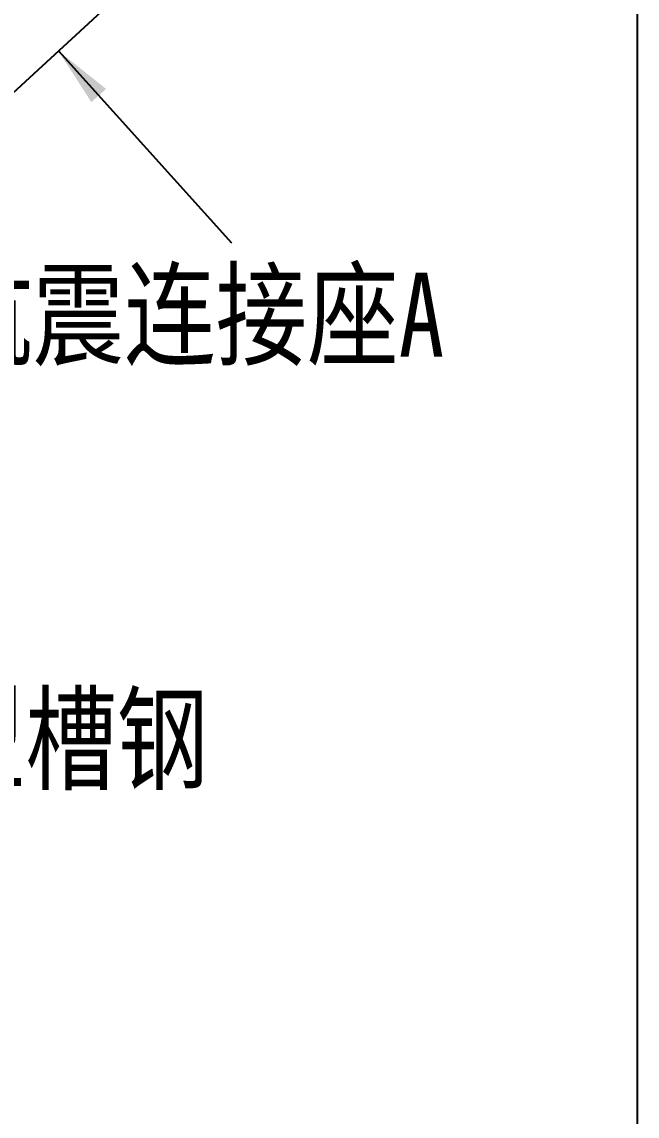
# Model space of a CAD drawing. Extents: x -1396510 to 1250330, y -1892470 to 1623980.
# Drawn here: x -1165164 to -1164142, y -62761 to -60942 of the extents above; entities that cross this region are included whole.
import ezdxf

# ---------------------------------------------------------------- set-up
doc = ezdxf.new("R2010")
doc.units = 0
doc.header["$LTSCALE"] = 1000
doc.header["$MEASUREMENT"] = 0
doc.styles.get("Standard").update_dxf_attribs({"font": 'gbenor.shx', "bigfont": 'gbcbig.shx'})
doc.dimstyles.get("Standard").update_dxf_attribs({"dimscale": 100, "dimtxt": 3.5, "dimasz": 1, "dimexe": 2.5, "dimexo": 3, "dimgap": 1.5, "dimtad": 1, "dimdec": 0, "dimzin": 0, "dimdsep": 46, "dimtxsty": 'Standard', "dimblk": 'ARCHTICK', "dimcen": 0.09, "dimadec": 0, "dimazin": 0, "dimtfac": 1, "dimtdec": 0, "dimtix": 1, "dimtmove": 2, "dimatfit": 3, "dimfxl": 0, "dimtolj": 1, "dimtzin": 0, "dimarcsym": 0})

# ---------------------------------------------------------------- blocks, each defined once
blk = doc.blocks.new('_ArchTick')
at = {"color": 0, "linetype": 'ByBlock', "const_width": 0.4}
blk.add_lwpolyline([(-0.5, -0.5), (0.5, 0.5)], dxfattribs=at)

msp = doc.modelspace()

# ---------------------------------------------------------------- linework, layer by layer
at = {"linetype": 'Continuous'}
msp.add_line((-1165213.3, -61091.1), (-1164994, -60889.3), dxfattribs=at)
msp.add_lwpolyline([(-1164141.9, -56752.5), (-1164141.9, -65906.6), (-1173857.6, -65906.6), (-1173857.6, -56752.5)])

# ---------------------------------------------------------------- texts
at = {"char_height": 139.392, "attachment_point": 1}
for s, insert in [('{\\fSimHei|b0|i0|c134|p2;\\W0.8;抗震连接座A}', (-1165298.8, -61359)), ('{\\fSimHei|b0|i0|c134|p2;\\W0.8;C型槽钢}', (-1165386.7, -62064))]:
    msp.add_mtext(s, dxfattribs=dict(at, insert=insert))

# ---------------------------------------------------------------- leaders
msp.add_leader([(-1165103.7, -60990.2), (-1164816.1, -61309)], dimstyle='Standard', override={"dimgap": 0.09})

doc.saveas('drawing.dxf')
